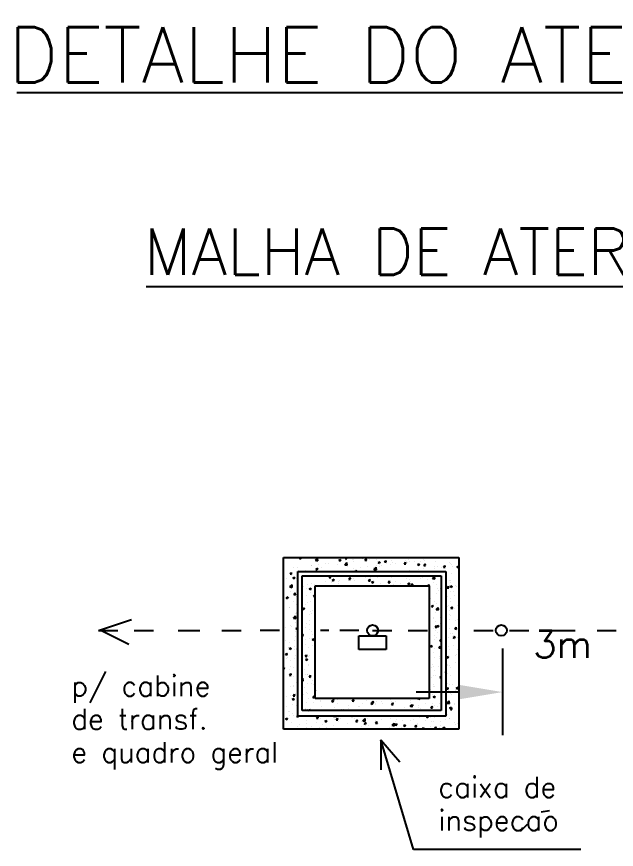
# Model space of a CAD drawing. Extents: x 0.035 to 0.854, y 0.057 to 0.57.
# Drawn here: x 0.4148 to 0.4718, y 0.1622 to 0.2413 of the extents above; entities that cross this region are included whole.
import ezdxf
from ezdxf.enums import TextEntityAlignment as Align

# ---------------------------------------------------------------- set-up
doc = ezdxf.new("R2010")
doc.units = 0
doc.header["$LTSCALE"] = 500
doc.header["$MEASUREMENT"] = 0
doc.header["$PDMODE"] = 3
doc.header["$PDSIZE"] = -15
doc.layers.get('0').update_dxf_attribs({"linetype": 'CONTINUOUS'})
doc.layers.get('DEFPOINTS').update_dxf_attribs({"linetype": 'CONTINUOUS'})
doc.styles.add('ROMANS', font='ROMANS.SHX', dxfattribs={"height": 80})

# ---------------------------------------------------------------- blocks, each defined once
blk = doc.blocks.new('*X50')
at = {"color": 0}
for p, q in [((12436.82491165278, 198.2272607204712), (12436.82491165278, 198.2272607204712)), ((12513.23337267953, 197.9284473528373), (12513.23337267953, 197.9284473528373)), ((12667.86845251854, 186.7978044452177), (12678.94640993929, 199.9999999999993)), ((12667.86845344627, 186.7978079653717), (12682.81137391765, 185.4904718241568)), ((12682.81141660131, 185.4805175003343), (12680.13312650022, 200.0000000000009)), ((12693.97113340141, 162.5370772699706), (12711.47576639823, 169.2564763239449)), ((12693.97113736904, 162.5370781001474), (12706.40670095737, 154.1491845480862)), ((12706.406671103, 154.1392656254879), (12711.47575215214, 169.2465538051886)), ((12756.44095519372, 162.3541723563063), (12756.44095519372, 162.3541723563063)), ((12843.48100373687, 161.8200633427356), (12843.48100373687, 161.8200633427356)), ((12847.18349816873, 171.1097706995696), (12859.23576585035, 185.4731040080504)), ((12847.18349910279, 171.1097742707933), (12862.12641957416, 169.8024381295784)), ((12862.12644857979, 169.7923429448508), (12859.2358081171, 185.4630141666817)), ((12886.28767586317, 181.0982482574374), (12886.28767586317, 181.0982482574374)), ((12900.30387246764, 160.4920066327683), (12900.30387246764, 160.4920066327683)), ((12970.50963127254, 195.2187240108076), (12970.50963127254, 195.2187240108076)), ((13001.36859791064, 182.6063594537788), (13001.36859791064, 182.6063594537788)), ((13014.64685901959, 198.7008964791794), (13014.64685901959, 198.7008964791794)), ((13026.49854381892, 155.4217369539215), (13038.55081150054, 169.7850702624023)), ((13026.4985447593, 155.4217405762148), (13041.44146523068, 154.1144044349999)), ((13041.44148055828, 154.1041683893691), (13038.55084009559, 169.7748396112)), ((13046.10041480323, 185.5182522158476), (13046.10041480323, 185.5182522158476)), ((13063.95355478487, 190.8458253376695), (13063.95355478487, 190.8458253376695)), ((13103.96524031564, 189.5800060772122), (13103.96524031564, 189.5800060772122)), ((13205.81358946911, 139.7337032082732), (13217.86585715073, 154.097036516754)), ((13220.75651253677, 138.4159938338874), (13217.86587207408, 154.0866650557183)), ((13237.42084935874, 183.941288143618), (13237.42084935874, 183.941288143618)), ((13370.87645840185, 178.3025702100227), (13370.87645840185, 178.3025702100227)), ((13396.08942965428, 167.8288066148191), (13396.08942965428, 167.8288066148191)), ((13504.33206744495, 172.6638522764284), (13504.33206744495, 172.6638522764284)), ((13522.36606029243, 183.8334560854131), (13522.36606029243, 183.8334560854131)), ((13565.91228416851, 166.9854581870866), (13565.91228416851, 166.9854581870866)), ((13608.9754252311, 177.528043794028), (13628.4475490889, 197.8221813087492)), ((13608.97542579024, 177.5280475668349), (13631.20961430449, 174.0797347746307)), ((13627.22593536136, 200), (13635.02701519809, 194.7381052095552)), ((13631.2094944065, 174.0709244735363), (13628.44744828989, 197.8133769472157)), ((13628.49724104273, 175.2249240709773), (13628.49724104273, 175.2249240709773)), ((13635.02700815135, 194.7274597715162), (13636.79614986859, 200.0000000000001)), ((13637.78767648805, 167.0251343428323), (13637.78767648805, 167.0251343428323)), ((12433.64248416647, 107.8637986337718), (12433.64248416647, 107.8637986337718)), ((12462.91424546085, 85.41326988353073), (12462.91424546085, 85.41326988353073)), ((12467.69291799054, 118.6388900511523), (12467.69291799054, 118.6388900511523)), ((12483.91553743954, 81.90428862227786), (12501.42017043636, 88.62368767625225)), ((12483.91554132874, 81.90428946316922), (12496.35110491706, 73.51639591110802)), ((12496.35101395763, 73.50664144799866), (12501.42009500676, 88.61392962769938)), ((12501.80514139915, 128.7468746639696), (12501.80514139915, 128.7468746639696)), ((12528.32546842767, 120.3290499907867), (12528.32546842767, 120.3290499907867)), ((12601.14852703364, 113.0001721175559), (12601.14852703364, 113.0001721175559)), ((12608.71078779644, 110.4395154666093), (12608.71078779644, 110.4395154666093)), ((12630.16432455556, 146.3495228857112), (12630.16432455556, 146.3495228857112)), ((12686.21306260145, 141.1153461018299), (12686.21306260145, 141.1153461018299)), ((12748.79801947567, 149.3548119857207), (12748.79801947567, 149.3548119857207)), ((12754.50733013204, 135.465761049689), (12754.50733013204, 135.465761049689)), ((13011.60689519026, 115.477433021352), (13011.60689519026, 115.477433021352)), ((13053.2534923929, 142.5151432513282), (13070.75812538972, 149.2345423053026)), ((13053.25349646925, 142.5151441123926), (13065.68906005758, 134.1272505603314)), ((13065.68901105449, 134.1170506097561), (13070.75809210362, 149.2243387894568)), ((13137.88352582841, 131.4820824919438), (13137.88352582841, 131.4820824919438)), ((13205.81359041582, 139.7337068816364), (13220.75651088719, 138.4263707404215)), ((13250.75674885931, 125.4944448351377), (13250.75674885931, 125.4944448351377)), ((13267.73024649787, 150.2261583930793), (13267.73024649787, 150.2261583930793)), ((13313.34170573353, 133.7339107190284), (13313.34170573353, 133.7339107190284)), ((13385.1286351193, 124.0456694626242), (13397.18090280092, 138.409002771105)), ((13385.12863607233, 124.0456731870579), (13400.07155654371, 122.738337045843)), ((13400.07154451526, 122.727819278404), (13397.18090405257, 138.3984905002348)), ((13408.02468999473, 146.1991620760434), (13408.02468999473, 146.1991620760434)), ((13412.53585138438, 122.4932092326858), (13430.0404843812, 129.2126082866602)), ((13412.53585556946, 122.4932101246379), (13424.97141915779, 114.1053165725767)), ((13424.97135100597, 114.0948355940269), (13430.04043205511, 129.2021237737277)), ((13473.16821011329, 111.4310427326286), (13473.16821011329, 111.4310427326286)), ((13565.82178803363, 110), (13576.49594845111, 122.7209690254552)), ((13578.840503985, 110), (13576.49593603106, 122.7103159447549)), ((13618.96475244888, 136.4572883157089), (13618.96475244888, 136.4572883157089)), ((13649.17281713257, 119.354068528717), (13649.17281713257, 119.354068528717)), ((13657.41284094339, 89.08724745740238), (13657.41284094339, 89.08724745740238)), ((13678.86853606471, 81.56558394693647), (13678.86853606471, 81.56558394693647)), ((12462.55808406713, 21.72612202019662), (12462.55808406713, 21.72612202019662)), ((12498.76517756983, 45.52341120614163), (12498.76517756983, 45.52341120614163)), ((12523.24124033907, 14.43780474344776), (12535.29350802069, 28.8011380519286)), ((12523.24124119301, 14.43780823494711), (12538.18416166439, 13.13047209373224)), ((12538.1840711728, 13.12063198509358), (12535.29343071011, 28.79130320692444)), ((13646.13285330325, 36.13060507089018), (13646.13285330325, 36.13060507089018)), ((13668.79339937846, 67.89042864879772), (13668.79339937846, 67.89042864879772)), ((12452.59241376411, -63.75267634892701), (12452.59241376411, -63.75267634892701)), ((12471.72120187173, -42.6911732630747), (12471.72120187173, -42.6911732630747)), ((12495.72521374051, -37.70005225168522), (12495.72521374051, -37.70005225168522)), ((13591.64545658286, -9.515680513187728), (13591.64545658286, -9.515680513187728)), ((13599.1315142402, -79.69039773044379), (13611.18378192182, -65.32706442196296)), ((13614.07426304373, -81.00841534779661), (13611.18362258104, -65.33774412596576)), ((13620.10971789634, -59.85840914375318), (13620.10971789634, -59.85840914375318)), ((13628.54940884602, -30.94959352237155), (13628.54940884602, -30.94959352237155)), ((13643.09288947392, -47.09285838693897), (13643.09288947392, -47.09285838693897)), ((12423.08670450728, -99.38322269175006), (12440.59133750411, -92.66382363777568)), ((12423.08670834834, -99.38322179854474), (12435.52227193667, -107.7711153506059)), ((12435.52203961837, -107.7808219227078), (12440.59112066751, -92.67353374300708)), ((12492.68524991118, -120.9235157095143), (12492.68524991118, -120.9235157095143)), ((12502.72692476214, -141.8258789571106), (12502.72692476214, -141.8258789571106)), ((12512.49619737993, -118.6443807176994), (12512.49619737993, -118.6443807176994)), ((13599.13151513209, -79.6903939325236), (13614.07443560347, -80.99773007373848)), ((13640.0529256446, -130.3163218447658), (13640.0529256446, -130.3163218447658)), ((13642.12020109388, -107.3813599648791), (13661.59232495168, -87.08722245015798)), ((13642.12020167781, -107.3813561709462), (13664.35439019205, -110.8296689631504)), ((13664.35404295249, -110.8384634919685), (13661.59199683588, -87.09601101828902)), ((13672.82168325964, -93.43963466542968), (13672.82168325964, -93.43963466542968)), ((13683.7656663961, -87.3323123727346), (13683.7656663961, -87.3323123727346)), ((12488.91090951983, -154.6934378099401), (12488.91090951983, -154.6934378099401)), ((12489.64528608186, -204.1469791673412), (12489.64528608186, -204.1469791673412)), ((13617.99828203556, -185.9352403433247), (13617.99828203556, -185.9352403433247)), ((13618.22757714928, -180.1155397548278), (13618.22757714928, -180.1155397548278)), ((13637.01296181528, -213.5397853025927), (13637.01296181528, -213.5397853025927)), ((13680.58323890978, -177.695774459434), (13680.58323890978, -177.695774459434)), ((12423.1435251593, -253.2963657805303), (12423.1435251593, -253.2963657805303)), ((12454.04324328002, -269.574716749661), (12454.04324328002, -269.574716749661)), ((12462.17707016125, -231.1595581870073), (12462.17707016125, -231.1595581870073)), ((12485.72848203352, -245.0568998966395), (12485.72848203352, -245.0568998966395)), ((12486.60532225254, -287.3704426251704), (12486.60532225254, -287.3704426251704)), ((12506.75520864332, -303.1559422713375), (12506.75520864332, -303.1559422713375)), ((13614.81585454925, -276.2987024300239), (13614.81585454925, -276.2987024300239)), ((13633.81934771092, -267.7384311778633), (13645.87161539254, -253.3750978693825)), ((13633.81934853534, -267.7384273575265), (13648.76226900672, -269.0457634987413)), ((13633.97299798596, -296.7632487604218), (13633.97299798596, -296.7632487604218)), ((13648.76194959371, -269.0564754185172), (13645.87130913102, -253.3858041966863)), ((13650.16054451136, -260.1037474140109), (13667.66517750818, -253.3843483600365)), ((13650.16054870888, -260.1037463865447), (13662.59611229721, -268.4916399386059)), ((13662.59574227895, -268.502306163116), (13667.66482332809, -253.3950179834153)), ((13678.13136076511, -235.0072441236001), (13678.13136076511, -235.0072441236001)), ((12420, -337.9876979399771), (12425.35412931194, -331.6068950972599)), ((12420, -346.5562360322043), (12428.24478281437, -347.277561061695)), ((12428.24441229428, -347.2873136008645), (12425.35377183159, -331.6166423790336)), ((12451.85523846451, -380.3255044194641), (12451.85523846451, -380.3255044194641)), ((12483.56535842322, -370.5939060829984), (12483.56535842322, -370.5939060829984)), ((12511.48463460465, -381.3254566721117), (12528.98926760147, -374.6060576181374)), ((12514.64408193418, -331.1945765102145), (12514.64408193418, -331.1945765102145)), ((12523.91974808523, -389.7231244866313), (12528.98882913437, -374.6158363069306)), ((13627.81223354642, -347.5224215929083), (13627.81223354642, -347.5224215929083)), ((13630.93303415663, -379.9867122182487), (13630.93303415663, -379.9867122182487)), ((13643.73145444991, -362.4363790435992), (13643.73145444991, -362.4363790435992)), ((13655.14372466794, -320.3231781520169), (13655.14372466794, -320.3231781520169)), ((13675.26497695667, -392.290763723787), (13690, -376.9337032352779)), ((12448.87669757364, -429.7975044808045), (12448.87669757364, -429.7975044808045)), ((12480.52539459389, -453.8173695408252), (12480.52539459389, -453.8173695408252)), ((12511.48463842786, -381.325455684991), (12523.92020201618, -389.7133492370522)), ((12511.75902208033, -435.2172087882365), (12511.75902208033, -435.2172087882365)), ((12537.76093153373, -402.2906479653735), (12537.76093153373, -402.2906479653735)), ((13589.3317115791, -441.3912587280372), (13606.83634457593, -434.6718596740628)), ((13589.33171572849, -441.3912576482576), (13601.76727931681, -449.7791512003188)), ((13601.76676793969, -449.7897695338225), (13606.83584898883, -434.6824813541218)), ((13605.40580387855, -447.4003914341346), (13605.40580387855, -447.4003914341346)), ((13668.50718118164, -455.7864646252812), (13680.55944886326, -441.4231313168003)), ((13668.50718193859, -455.7864607825293), (13683.45010240997, -457.0937969237442)), ((13675.26497756538, -392.2907599087278), (13690, -394.5760228191402)), ((13683.4496361437, -457.1045354892377), (13680.55899568101, -441.4338642674068)), ((12447.98969510103, -534.0182618531584), (12460.04196278265, -519.6549285446775)), ((12462.93209884426, -535.335373671585), (12460.04145838157, -519.6647024497541)), ((12489.07725005161, -530.0394857579247), (12489.07725005161, -530.0394857579247)), ((13617.49040184969, -496.6883678253648), (13617.49040184969, -496.6883678253648)), ((13627.89307032731, -463.2101756760778), (13627.89307032731, -463.2101756760778)), ((12447.98969574624, -534.018258345483), (12462.93261621762, -535.3255944866978)), ((12450.65580167239, -562.612967986139), (12468.16043466921, -555.8935689321646)), ((12450.65580544746, -562.6129669467049), (12463.09136903579, -571.0008604987661)), ((12461.43989486165, -547.7323862575437), (12461.43989486165, -547.7323862575437)), ((12463.09077374597, -571.0105878573378), (12468.15985479511, -555.903299677637)), ((12475.22952302635, -606.2170643109414), (12475.22952302635, -606.2170643109414)), ((12477.48543076457, -537.0408329986532), (12477.48543076457, -537.0408329986532)), ((12537.81447990057, -597.9775984270507), (12537.81447990057, -597.9775984270507)), ((13624.85310649799, -546.4336391339046), (13624.85310649799, -546.4336391339046)), ((13670.08427990261, -538.855938873736), (13670.08427990261, -538.855938873736)), ((13677.39418546551, -551.5800721941372), (13677.39418546551, -551.5800721941372)), ((12439.33932926222, -657.1166990400416), (12439.33932926222, -657.1166990400416)), ((12474.44546693525, -620.2642964564812), (12474.44546693525, -620.2642964564812)), ((13604.31689554208, -637.4588668443259), (13604.31689554208, -637.4588668443259)), ((13609.43408775973, -608.7304547483616), (13609.43408775973, -608.7304547483616)), ((13621.81314266866, -629.6571025917337), (13621.81314266866, -629.6571025917337)), ((13627.07505824682, -664.0952496634454), (13627.07505824682, -664.0952496634454)), ((13666.9018524163, -629.2194009604352), (13666.9018524163, -629.2194009604352)), ((12420, -742.1864708909276), (12426.97534175798, -734.9166658156089)), ((12420, -757.1489327202465), (12429.73740699988, -758.6591126442436)), ((12429.73656392464, -758.6670261865114), (12426.97451780803, -734.924573712832)), ((12451.11806316491, -696.8983324900012), (12451.11806316491, -696.8983324900012)), ((12471.40550310593, -703.4877599143092), (12471.40550310593, -703.4877599143092)), ((12472.04709554003, -696.5805263976409), (12472.04709554003, -696.5805263976409)), ((12482.67752857175, -722.0662953005774), (12494.72979625337, -707.7029619920966)), ((12482.67752914949, -722.066291770486), (12497.62044962087, -723.3736279117009)), ((12497.61978539424, -723.3834337423054), (12494.72914493155, -707.7127625204746)), ((12511.02184678074, -751.7900368587735), (12511.02184678074, -751.7900368587735)), ((13601.13446805576, -727.8223289310255), (13601.13446805576, -727.8223289310255)), ((13618.77317883934, -712.8805660495607), (13618.77317883934, -712.8805660495607)), ((13640.43981065014, -707.8651604423976), (13640.43981065014, -707.8651604423976)), ((13677.72964167646, -723.3334927083998), (13690, -718.623343450996)), ((13677.729645808, -723.3334915347048), (13690, -731.6099499418825)), ((12443.36761314341, -818.4467623542696), (12443.36761314341, -818.4467623542696)), ((12468.3655392766, -786.7112233721373), (12468.3655392766, -786.7112233721373)), ((12500.96269544069, -782.7182030112159), (12500.96269544069, -782.7182030112159)), ((12524.11125682321, -790.5042547661877), (12524.11125682321, -790.5042547661877)), ((13591.75612916802, -835.6139982349479), (13591.75612916802, -835.6139982349479)), ((13615.73321501002, -796.1040295073875), (13615.73321501002, -796.1040295073875)), ((13616.75322655008, -813.2611958959022), (13616.75322655008, -813.2611958959022)), ((13630.05006795642, -813.9600055446002), (13630.05006795642, -813.9600055446002)), ((12435.19531108016, -881.3211309818059), (12435.19531108016, -881.3211309818059)), ((12460.70271956205, -864.3052143280802), (12460.70271956205, -864.3052143280802)), ((12465.32557544728, -869.9346868299641), (12465.32557544728, -869.9346868299641)), ((12517.36536204247, -910.1143287479958), (12529.41762972409, -895.750995439515)), ((12517.36536255274, -910.114325195489), (12532.30828302412, -911.4216613367038)), ((12532.30747194423, -911.4314938130259), (12529.41683148154, -895.760822591195)), ((12539.05373176975, -844.5552019665004), (12540, -844.191963625411)), ((12539.05373552697, -844.5552008331522), (12540, -845.1934642793952)), ((13612.6932511807, -879.3274929652189), (13612.6932511807, -879.3274929652189)), ((13616.90080874421, -904.6210040224272), (13634.40544174103, -897.9016049684528)), ((13616.9008128276, -904.6210027964188), (13629.33637641593, -913.00889634848)), ((13629.3355020673, -913.0195354684543), (13634.40458311643, -897.9122472887535)), ((13644.46809453133, -869.1952237566244), (13644.46809453133, -869.1952237566244)), ((13676.65701016591, -868.1529002646746), (13676.65701016591, -868.1529002646746)), ((12462.28561161796, -953.1581502877932), (12462.28561161796, -953.1581502877932)), ((12474.37333603382, -917.5814680483054), (12474.37333603382, -917.5814680483054)), ((12527.3155208934, -959.1377628413527), (12527.3155208934, -959.1377628413527)), ((12589.90047776762, -950.898296957462), (12589.90047776762, -950.898296957462)), ((12590.64479477437, -935.555502066051), (12590.64479477437, -935.555502066051)), ((12596.17743020091, -988.4449149774578), (12596.17743020091, -988.4449149774578)), ((12607.82894507692, -923.2201859819007), (12607.82894507692, -923.2201859819007)), ((12684.58346202882, -938.433045600447), (12684.58346202882, -938.433045600447)), ((12688.28049479936, -945.2099246328354), (12705.78512779619, -938.490525578861)), ((12688.28049858688, -945.2099234578864), (12700.7160621752, -953.5978170099476)), ((12696.68040769266, -925.8023624936452), (12701.54916792103, -919.9999999999995)), ((12696.68040820926, -925.8023588900675), (12711.62332868063, -927.1096950312823)), ((12700.71516501895, -953.6077296144828), (12705.78424606808, -938.500441434782)), ((12711.62250392272, -927.1196683685075), (12710.30919697015, -919.9999999999992)), ((12741.28455412003, -928.858903915495), (12741.28455412003, -928.858903915495)), ((12741.97397253651, -963.4186693943794), (12741.97397253651, -963.4186693943794)), ((12843.72818225265, -984.0302401521521), (12843.72818225265, -984.0302401521521)), ((12874.74016316313, -934.4976218490901), (12874.74016316313, -934.4976218490901)), ((12875.99545334284, -941.4903962392932), (12888.04772102446, -927.1270629308124)), ((12875.99545386577, -941.4903925846459), (12890.93837433715, -942.7977287258607)), ((12887.7705148721, -938.392423811299), (12887.7705148721, -938.392423811299)), ((12890.93753590121, -942.8078429239893), (12888.04689543852, -927.1371717021584)), ((12972.08736540907, -966.4275919304124), (12972.08736540907, -966.4275919304124)), ((13008.19577220623, -940.1363397826855), (13008.19577220623, -940.1363397826855)), ((13047.56285379085, -965.2318586514774), (13065.06748678767, -958.512459597503)), ((13047.56285768709, -965.2318574456422), (13059.99842127542, -973.6197509977034)), ((13055.31049899303, -957.178429984943), (13067.36276667465, -942.8150966764622)), ((13055.31049952229, -957.1784262792243), (13070.25341999366, -958.4857624204391)), ((13059.99750497043, -973.629944630212), (13065.06658601957, -958.5226564505112)), ((13070.25256787969, -958.4960174794727), (13067.361927417, -942.8253462576419)), ((13091.85920715126, -974.7586641080453), (13091.85920715126, -974.7586641080453)), ((13093.47084082352, -968.2578825969929), (13093.47084082352, -968.2578825969929)), ((13098.36399604722, -950.4229424598161), (13098.36399604722, -950.4229424598161)), ((13141.65138124933, -945.7750577162798), (13141.65138124933, -945.7750577162798)), ((13154.44416402548, -966.5191982241546), (13154.44416402548, -966.5191982241546)), ((13228.21071671667, -931.6788665586851), (13228.21071671667, -931.6788665586851)), ((13234.62554464322, -972.8664637305914), (13246.67781232484, -958.5031304221105)), ((13234.6255451788, -972.8664599738026), (13249.56846565018, -974.1737961150175)), ((13239.26738315912, -943.2316370139139), (13239.26738315912, -943.2316370139139)), ((13249.56759985818, -974.1841920349526), (13246.67695939549, -958.5135208131218)), ((13249.12714828668, -954.0539468671396), (13249.12714828668, -954.0539468671396)), ((13275.10699029243, -951.4137756498751), (13275.10699029243, -951.4137756498751)), ((13406.84521278234, -985.2537926701201), (13424.34984577916, -978.5343936161457)), ((13406.8452167873, -985.2537914333969), (13419.28078037563, -993.6416849854581)), ((13407.01474246046, -933.2676507560965), (13407.01474246046, -933.2676507560965)), ((13408.56259933554, -957.0524935834694), (13408.56259933554, -957.0524935834694)), ((13413.94059029341, -988.5544974762403), (13425.99285797503, -974.1911641677594)), ((13413.94059083532, -988.554493668381), (13428.88351130669, -989.8618298095959)), ((13419.27984492192, -993.652159645942), (13424.34892597106, -978.5448714662413)), ((13428.88263183667, -989.8723665904361), (13425.99199137398, -974.2016953686052)), ((13469.59969933468, -925.0281848722058), (13469.59969933468, -925.0281848722058)), ((13474.74426652583, -920.7298176593494), (13475.44452293466, -920.0000000000003)), ((13474.74426716954, -920.7298138778406), (13496.97845568379, -924.1781266700448)), ((13479.80656668191, -981.2950323241786), (13479.80656668191, -981.2950323241786)), ((13496.97746365728, -924.1867071480877), (13496.49040874025, -920.0000000000003)), ((13542.01820837864, -962.6912115170645), (13542.01820837864, -962.6912115170645)), ((13609.65328735137, -962.5509564230454), (13609.65328735137, -962.5509564230454)), ((13626.33788294722, -980.6680777339811), (13626.33788294722, -980.6680777339811)), ((13675.47381742174, -968.3299294506603), (13675.47381742174, -968.3299294506603)), ((12450.35828205511, -1030), (12460.12011762077, -1019.826069574519)), ((12450.38088786531, -1013.471160560537), (12450.38088786531, -1013.471160560537)), ((12461.30171868106, -1030), (12460.11906635402, -1019.833961678337)), ((12478.22489883749, -1025.842713280528), (12495.72953183432, -1019.123314226554)), ((12478.22490254658, -1025.842712094865), (12484.3883353296, -1029.999999999999)), ((12492.08231101288, -1030), (12495.72858892271, -1019.133065612269)), ((12587.60483094505, -1018.778965523878), (12587.60483094505, -1018.778965523878)), ((12713.8814615832, -1002.774316053285), (12713.8814615832, -1002.774316053285)), ((12776.70367184206, -1016.249677459994), (12776.70367184206, -1016.249677459994)), ((12801.87775615233, -1018.310373763152), (12801.87775615233, -1018.310373763152)), ((12839.28862871628, -1008.010211576103), (12839.28862871628, -1008.010211576103)), ((12933.97161297748, -995.5449602190885), (12933.97161297748, -995.5449602190885)), ((12947.67429848793, -993.2841281800713), (12947.67429848793, -993.2841281800713)), ((13225.17075288735, -1014.902330016512), (13225.17075288735, -1014.902330016512)), ((13353.52993604377, -997.2996817947704), (13353.52993604377, -997.2996817947704)), ((13403.83231497415, -1023.631112842796), (13403.83231497415, -1023.631112842796)), ((13480.54134061163, -1005.694323317062), (13480.54134061163, -1005.694323317062)), ((13498.51529923535, -1011.165861485781), (13498.51529923535, -1011.165861485781)), ((13593.2556359436, -1004.242531221889), (13605.30790362522, -989.8791979134083)), ((13593.25563649183, -1004.242527362959), (13608.19855696321, -1005.549863504174)), ((13608.19766381516, -1005.560541145918), (13605.30702335247, -989.8898699240868)), ((13656.40289340913, -990.3795653747375), (13656.40289340913, -990.3795653747375))]:
    blk.add_line(p, q, dxfattribs=at)
blk = doc.blocks.new('*X49')
at = {"color": 0}
for p, q in [((12253.20414506466, 353.9421033097021), (12253.20414506466, 353.9421033097021)), ((12254.80168157951, 343.6685396657258), (12254.80168157951, 343.6685396657258)), ((12315.78910193888, 362.1815691935929), (12315.78910193888, 362.1815691935929)), ((12381.07831221766, 359.6731891363215), (12381.07831221766, 359.6731891363215)), ((12395.51760734218, 363.8465226026393), (12411.54796401988, 369.9999999999997)), ((12395.51761124923, 363.8465233496163), (12407.95317483755, 355.4586297975551)), ((12407.95330549077, 355.4489440119238), (12412.83574906877, 369.9999999999998)), ((12541.73437660545, 343.0470581230483), (12561.20650046325, 363.3411956377694)), ((12541.73437710633, 343.0470615926366), (12563.96856562058, 339.5987488004324)), ((12563.96859467386, 339.5906054351127), (12561.20654855725, 363.3330579087922)), ((12565.17725288754, 305.0696545749519), (12565.17725288754, 305.0696545749519)), ((12636.24425221421, 312.796449801366), (12636.24425221421, 312.796449801366)), ((12659.86023714874, 317.5349059319669), (12659.86023714874, 317.5349059319669)), ((12699.57012930515, 367.8262231922246), (12699.57012930515, 367.8262231922246)), ((12754.79996633366, 343.8245885839973), (12772.30459933049, 350.5439876379717)), ((12754.79997034944, 343.8245893618616), (12767.23553393776, 335.4366958098004)), ((12762.52088285236, 328.80109927196), (12762.52088285236, 328.80109927196)), ((12767.23564544225, 335.4267289961946), (12772.30472649139, 350.5340171758953)), ((12808.54463876186, 301.6673045407934), (12828.01676261966, 321.9614420555146)), ((12812.49566469801, 359.1578041469878), (12821.59334723943, 369.9999999999997)), ((12812.49566569954, 359.1578076957961), (12827.43858617091, 357.8504715545812)), ((12817.74783132252, 338.3212020430101), (12817.74783132252, 338.3212020430101)), ((12827.43876202981, 357.8404030155708), (12825.19578069508, 369.9999999999987)), ((12830.77881960702, 298.2106851947209), (12828.01677349041, 321.9531376684004)), ((12833.02573834825, 362.1875052586292), (12833.02573834825, 362.1875052586292)), ((12880.33278819674, 346.5606679269009), (12880.33278819674, 346.5606679269009)), ((12890.7192160705, 327.8988884708489), (12890.7192160705, 327.8988884708489)), ((12892.36760352182, 347.5451751730934), (12892.36760352182, 347.5451751730934)), ((12966.48134739135, 356.548787325035), (12966.48134739135, 356.548787325035)), ((12975.01577245794, 359.0259192839158), (12975.01577245794, 359.0259192839158)), ((12991.8107103482, 343.469770401339), (13003.86297802982, 357.8331037098199)), ((12991.81071135605, 343.4697740012176), (13006.75363182743, 342.1624378600027)), ((13006.7537940083, 342.1522284600908), (13003.86315354561, 357.8228996819217)), ((13020.72678667823, 365.1478233948353), (13020.72678667823, 365.1478233948353)), ((13036.5157584061, 352.9251340539282), (13036.5157584061, 352.9251340539282)), ((13099.93695643446, 350.9100693914396), (13099.93695643446, 350.9100693914396)), ((13114.08232532515, 323.8026545653549), (13131.58695832197, 330.5220536193293)), ((13114.08232944965, 323.8026553741068), (13126.51789303797, 315.4147618220456)), ((13126.51798539374, 315.4045139804628), (13131.58706644288, 330.5118021601635)), ((13171.12575599839, 327.7817366556916), (13183.17802368001, 342.1450699641724)), ((13171.12575701257, 327.7817403066392), (13186.06867748394, 326.4744041654243)), ((13186.06882598679, 326.4640539046074), (13183.1781855241, 342.1347251264382)), ((13233.39256547756, 345.2713514578446), (13233.39256547756, 345.2713514578446)), ((13242.21608435751, 323.0596752682346), (13242.21608435751, 323.0596752682346)), ((13273.81017415652, 316.6730853087331), (13273.81017415652, 316.6730853087331)), ((13350.44080164858, 312.0937029100425), (13362.4930693302, 326.4570362185233)), ((13350.44080266908, 312.0937066120607), (13365.38372314046, 310.7863704708458)), ((13365.38385796527, 310.7758793491257), (13362.49321750258, 326.4465505709566)), ((13366.84817452066, 339.6326335242492), (13366.84817452066, 339.6326335242492)), ((13382.29151758038, 322.7003007763177), (13382.29151758038, 322.7003007763177)), ((13388.01262669311, 348.0859208513148), (13388.01262669311, 348.0859208513148)), ((13402.16935731293, 334.2757335304728), (13402.16935731293, 334.2757335304728)), ((13444.8764744546, 330.9397666602085), (13444.8764744546, 330.9397666602085)), ((13473.36468431664, 303.7807205467132), (13490.86931731346, 310.5001196006876)), ((13485.80032534523, 295.3822989647336), (13490.86940639437, 310.4895871444344)), ((13500.30378356376, 333.9939155906549), (13500.30378356376, 333.9939155906549)), ((13528.44598795108, 350.280383001069), (13528.44598795108, 350.280383001069)), ((13529.75584729877, 296.4056691643945), (13541.80811498039, 310.7690024728753)), ((13539.5594587158, 343.4050180172234), (13539.5594587158, 343.4050180172234)), ((13544.69888994376, 295.087704793644), (13541.80824948107, 310.7583760154749)), ((13633.75939260686, 328.3551976570606), (13633.75939260686, 328.3551976570606)), ((13658.29270862054, 369.0244589022001), (13658.29270862054, 369.0244589022001)), ((13697.44705288958, 364.1913141282666), (13697.44705288958, 364.1913141282666)), ((13767.21500164997, 322.7164797234653), (13767.21500164997, 322.7164797234653)), ((13775.08312648122, 310.6494801312451), (13775.08312648122, 310.6494801312451)), ((12250.02171757834, 263.578641223003), (12250.02171757834, 263.578641223003)), ((12250.51962069372, 256.9935392004586), (12250.51962069372, 256.9935392004586)), ((12251.76171775019, 260.4450762079001), (12251.76171775019, 260.4450762079001)), ((12309.23836121817, 218.1738719365159), (12321.29062889979, 232.5372052449967)), ((12324.18135264433, 216.8568666112965), (12321.29071218164, 232.5275378331274)), ((12344.70470183954, 276.0438925800179), (12344.70470183954, 276.0438925800179)), ((12378.03834838834, 276.4497256784924), (12378.03834838834, 276.4497256784924)), ((12383.97522973682, 251.354821266863), (12383.97522973682, 251.354821266863)), ((12453.32958906371, 252.8201517216098), (12453.32958906371, 252.8201517216098)), ((12502.59229601332, 296.8301886910612), (12502.59229601332, 296.8301886910612)), ((12507.8850690578, 295.1938015796251), (12507.8850690578, 295.1938015796251)), ((12517.43083877993, 245.7161033332685), (12517.43083877993, 245.7161033332685)), ((12544.74437037179, 263.1917999363047), (12562.24900336862, 269.9111989902791)), ((12544.74437430913, 263.191800724882), (12557.17993789746, 254.8039071728208)), ((12557.17998829688, 254.7941048187051), (12562.24906934602, 269.9013929984058)), ((12599.12613139931, 277.8463973046897), (12599.12613139931, 277.8463973046897)), ((12650.88644782303, 240.0773853996732), (12650.88644782303, 240.0773853996732)), ((12744.92267373491, 302.8726428877699), (12744.92267373491, 302.8726428877699)), ((12759.48091902304, 245.5776358141326), (12759.48091902304, 245.5776358141326)), ((12804.82645735073, 247.9809385189975), (12804.82645735073, 247.9809385189975)), ((12808.5446392773, 301.6673080861862), (12830.77882779155, 298.218995293982)), ((12814.5654038362, 247.9577399563106), (12814.5654038362, 247.9577399563106)), ((12889.32763969249, 264.321711715266), (12889.32763969249, 264.321711715266)), ((12904.02672936328, 243.1698659176624), (12921.5313623601, 249.8892649716367)), ((12904.02673340934, 243.1698667371272), (12908.72625410919, 240.0000000000005)), ((12909.2483880974, 260.4229913133256), (12909.2483880974, 260.4229913133256)), ((12918.21656196704, 240), (12921.53140929751, 249.8791779826766)), ((12950.62299968632, 273.0071841020765), (12950.62299968632, 273.0071841020765)), ((13017.68682284891, 281.9243599370079), (13017.68682284891, 281.9243599370079)), ((13067.13598227118, 281.2092874243688), (13067.13598227118, 281.2092874243688)), ((13075.35490091827, 260.2875509585382), (13094.82702477608, 280.5816884732594)), ((13075.35490144828, 260.2875545797359), (13097.58908996253, 256.8392417875316)), ((13097.58904454018, 256.8307649543236), (13094.82699842357, 280.5732174280031)), ((13096.41954202192, 298.0334296851558), (13096.41954202192, 298.0334296851558)), ((13129.7209391454, 289.4487533082595), (13129.7209391454, 289.4487533082595)), ((13143.96345348706, 297.9290094076019), (13143.96345348706, 297.9290094076019)), ((13224.4039234066, 301.9140046652745), (13224.4039234066, 301.9140046652745)), ((13399.12939348361, 251.0522700726476), (13399.12939348361, 251.0522700726476)), ((13473.36468854986, 303.780721386351), (13485.80025213818, 295.3928278342898)), ((13473.79207435527, 244.8020900466336), (13473.79207435527, 244.8020900466336)), ((13483.49004181002, 260.5969889650868), (13483.49004181002, 260.5969889650868)), ((13525.40602412175, 267.0569195432394), (13525.40602412175, 267.0569195432394)), ((13529.75584832559, 296.4056729174823), (13544.69876879697, 295.0983367762674)), ((13629.28658414562, 285.623234548167), (13629.28658414562, 285.623234548167)), ((13631.67966852905, 265.5883861576768), (13631.67966852905, 265.5883861576768)), ((13655.25274479121, 285.8009954443727), (13655.25274479121, 285.8009954443727)), ((13694.26462540327, 273.8278520415676), (13694.26462540327, 273.8278520415676)), ((13709.07089294896, 280.7176354187447), (13721.12316063058, 295.0809687272255)), ((13709.07089398211, 280.7176392229038), (13724.01381445348, 279.4103030816889)), ((13724.01392192225, 279.399530238162), (13721.12328145956, 295.0702014599928)), ((13783.61192794763, 303.4036436661146), (13783.61192794763, 303.4036436661146)), ((13788.94760966447, 286.2931033985825), (13788.94760966447, 286.2931033985825)), ((13832.64704330812, 283.7587865280709), (13850, 290.4199625036101)), ((13832.64704765007, 283.7587873985952), (13845.08261123839, 275.370893846534)), ((13845.08266529672, 275.3600839490035), (13850, 290.0151253102206)), ((12278.937317479, 177.4409646094279), (12278.937317479, 177.4409646094279)), ((12303.23158605703, 223.4123136787821), (12303.23158605703, 223.4123136787821)), ((12307.53304672811, 227.793906138532), (12307.53304672811, 227.793906138532)), ((12309.23836213324, 218.1738753545287), (12324.18128260462, 216.8665392133138)), ((12334.68877440992, 182.559011288612), (12352.19340740674, 189.2784103425864)), ((12334.68877826883, 182.5590120879038), (12347.12434185716, 174.1711185358426)), ((12347.12433115151, 174.1614806412174), (12352.19341220065, 189.2687688209181)), ((12367.43683034394, 172.9022017697596), (12367.43683034394, 172.9022017697596)), ((12374.99838455901, 193.2262622206644), (12374.99838455901, 193.2262622206644)), ((13764.76129478448, 161.4835338987887), (13764.76129478448, 161.4835338987887)), ((13771.24328553115, 161.3864164092377), (13771.24328553115, 161.3864164092377)), ((13780.5719641183, 220.1801802082861), (13780.5719641183, 220.1801802082861)), ((12308.06889031183, 99.51740794639363), (12327.54101416963, 119.8115454611148)), ((12308.06889082292, 99.51741136130526), (12330.30307933717, 96.06909856910107)), ((12330.30291828668, 96.06113771000352), (12327.54087217007, 119.803590183683)), ((12334.23730894744, 124.2776079847461), (12334.23730894744, 124.2776079847461)), ((12371.05752729225, 99.62433274988118), (12371.05752729225, 99.62433274988118)), ((12371.95842072969, 110.0027987628364), (12371.95842072969, 110.0027987628364)), ((13743.75872641967, 92.6696019713262), (13755.81099410129, 107.032935279807)), ((13743.75872738536, 92.66960579790121), (13758.70164785673, 91.36226965668634)), ((13758.70160847224, 91.35147016744146), (13755.81096800955, 107.0221413892723)), ((13771.81821037587, 102.4712752140438), (13789.32284337269, 109.1906742680182)), ((13771.81821466967, 102.4712761368825), (13784.253778258, 94.08338258482128)), ((13777.53200028898, 136.9567167504593), (13777.53200028898, 136.9567167504593)), ((13784.25369095746, 94.07262057829699), (13789.3227720066, 109.1799087579977)), ((13815.30043511717, 109.8735435684454), (13815.30043511717, 109.8735435684454)), ((13824.6650784003, 106.5918295300163), (13824.6650784003, 106.5918295300163)), ((12273.85994147767, 1.271499974584751), (12291.36457447449, 7.990899028559131)), ((12273.85994528844, 1.271500826189846), (12286.29550887676, -7.116392725871349)), ((12286.29535681225, -7.125982729489092), (12291.36443786139, 7.981305450211622)), ((12305.29014293171, 1.02140477929108), (12305.29014293171, 1.02140477929108)), ((12317.11770312525, 60.38702430045169), (12317.11770312525, 60.38702430045169)), ((12343.92619468888, 30.12583848909745), (12355.9784623705, 44.48917179757829)), ((12343.92619553649, 30.12584192952568), (12358.86911600787, 28.81850578831081)), ((12358.86903919431, 28.808806540576), (12355.97839873162, 44.47947776240686)), ((12367.87509980593, 9.260870663181835), (12367.87509980593, 9.260870663181835)), ((12368.91845690037, 26.77933530500842), (12368.91845690037, 26.77933530500842)), ((13749.53305075663, 11.27061559785534), (13749.53305075663, 11.27061559785534)), ((13774.49203645966, 53.73325329263012), (13774.49203645966, 53.73325329263012)), ((13802.24900842156, 62.25171071520164), (13802.24900842156, 62.25171071520164)), ((13812.11800763086, 19.5100814817461), (13812.11800763086, 19.5100814817461)), ((12285.55362746532, -3.471229807804149), (12285.55362746532, -3.471229807804149)), ((12338.26559282862, -37.05245532948065), (12338.26559282862, -37.05245532948065)), ((12365.87849307105, -56.44412815281959), (12365.87849307105, -56.44412815281959)), ((13753.56532693944, -65.49712707734884), (13753.56532693944, -65.49712707734884)), ((13771.45207263034, -29.49021016519674), (13771.45207263034, -29.49021016519674)), ((13774.34595118162, -5.923347939291859), (13774.34595118162, -5.923347939291859)), ((13841.03360753152, -66.62759513182885), (13841.03360753152, -66.62759513182885)), ((12302.10771544539, -89.34205730740827), (12302.10771544539, -89.34205730740827)), ((12306.79587142851, -88.77892193200577), (12306.79587142851, -88.77892193200577)), ((12362.83852924172, -139.6675916106464), (12362.83852924172, -139.6675916106464)), ((12366.69965504434, -143.6706263007782), (12366.69965504434, -143.6706263007782)), ((12369.27131571903, -136.1871610235167), (12369.27131571903, -136.1871610235167)), ((13746.35062327032, -79.09284648884378), (13746.35062327032, -79.09284648884378)), ((13768.41210880101, -112.7136736230236), (13768.41210880101, -112.7136736230236)), ((13778.44655989039, -95.37843147609328), (13790.49882757201, -81.01509816761245)), ((13778.44656078861, -95.37842762710181), (13793.38948125998, -96.68576376831669)), ((13793.38929502222, -96.69658990327906), (13790.49865455953, -81.0259186814482)), ((13806.27729230275, -99.07835259902534), (13806.27729230275, -99.07835259902534)), ((12331.02331534605, -175.4797339209834), (12331.02331534605, -175.4797339209834)), ((12341.21366617461, -185.391995812515), (12360.68579003241, -165.0978582977939)), ((12341.21366671049, -185.3919923764763), (12363.44785522474, -188.8403051686805)), ((12359.7985654124, -222.8910550684744), (12359.7985654124, -222.8910550684744)), ((12363.44746683267, -188.8482502555012), (12360.68542071606, -165.1057977818218)), ((12378.6140281596, -157.9221949583222), (12380, -156.2704580382912)), ((12378.61402893974, -157.9221914954771), (12380, -158.0434482512246)), ((13764.02411948488, -155.0892941717493), (13764.02411948488, -155.0892941717493)), ((13765.37214497169, -195.9371370808528), (13765.37214497169, -195.9371370808528)), ((13775.26622317098, -165.2305231024189), (13775.26622317098, -165.2305231024189)), ((13823.9279031007, -209.9809985405217), (13823.9279031007, -209.9809985405217)), ((13837.28301519316, -198.2130582930604), (13837.28301519316, -198.2130582930604)), ((12265.25593098552, -274.0826618915733), (12265.25593098552, -274.0826618915733)), ((12316.38052782565, -256.1858037700854), (12316.38052782565, -256.1858037700854)), ((12320.58763423691, -263.9359988160671), (12320.58763423691, -263.9359988160671)), ((12362.25787157503, -280.6707340057772), (12379.76250457185, -273.9513349518028)), ((12362.25787536795, -280.6707330602574), (12374.69343895627, -289.0586266123186)), ((12373.29959960022, -297.5172243377436), (12373.29959960022, -297.5172243377436)), ((12374.69306527911, -289.0682852934149), (12379.76214632825, -273.9609971137141)), ((13762.33218114237, -279.1606005386796), (13762.33218114237, -279.1606005386796)), ((13813.13439336111, -283.4264649235111), (13825.18666104273, -269.0631316150303)), ((13813.13439419186, -283.4264610521046), (13828.07731466323, -284.7337971933195)), ((13828.0769815722, -284.7446499739996), (13825.18634110951, -269.0739787521687)), ((12356.75860158308, -306.1145185263024), (12356.75860158308, -306.1145185263024)), ((12357.37614079876, -351.8992937511202), (12357.37614079876, -351.8992937511202)), ((13759.29221731305, -362.3840639965087), (13759.29221731305, -362.3840639965087)), ((13773.60877588202, -322.4961760098284), (13773.60877588202, -322.4961760098284)), ((13788.59933371104, -325.9618960856116), (13788.59933371104, -325.9618960856116)), ((13799.38730754097, -360.7584700803452), (13816.89194053779, -354.0390710263708)), ((13799.38731176879, -360.7584690112787), (13811.82287535711, -369.1463625633399)), ((13801.61904862369, -341.6500829325559), (13801.61904862369, -341.6500829325559)), ((13811.82242508506, -369.1571453563346), (13816.8915061342, -354.0498571766339)), ((13841.31129907434, -359.5431216072881), (13841.31129907434, -359.5431216072881)), ((12270.84971344753, -391.0132120981849), (12270.84971344753, -391.0132120981849)), ((12291.60875643822, -450.5022217217103), (12291.60875643822, -450.5022217217103)), ((12301.42903864277, -461.9582453198042), (12318.9336716396, -455.2388462658298)), ((12306.05869612892, -405.3517500025423), (12306.05869612892, -405.3517500025423)), ((12313.86409093986, -470.3557486641213), (12318.93317198899, -455.2484604844206)), ((12353.71863775376, -389.3379819841305), (12353.71863775376, -389.3379819841305)), ((12354.19371331244, -442.2627558378196), (12354.19371331244, -442.2627558378196)), ((13735.85166426315, -440.2530109031458), (13735.85166426315, -440.2530109031458)), ((13738.86141292165, -453.0391093677295), (13738.86141292165, -453.0391093677295)), ((13756.25225348372, -445.6075274543356), (13756.25225348372, -445.6075274543356)), ((13798.43662113737, -432.013545019255), (13798.43662113737, -432.013545019255)), ((12268.67464945084, -518.3302281075107), (12280.72691713247, -503.9668947990299)), ((12268.67465008973, -518.3302246509046), (12283.61757056111, -519.6375607921194)), ((12283.61706686577, -519.6471991161018), (12280.72642640308, -503.9765278942709)), ((12301.42904238755, -461.9582443219703), (12313.86460597588, -470.3461378740315)), ((12350.67867392443, -472.5614454419584), (12350.67867392443, -472.5614454419584)), ((12355.62164100851, -524.4007678243308), (12355.62164100851, -524.4007678243308)), ((12365.96247974474, -460.2434543713147), (12365.96247974474, -460.2434543713147)), ((12374.3584420374, -470.3013995714236), (12380, -464.4216838338667)), ((12374.35844259806, -470.3013961142578), (12380, -471.1763484222582)), ((13732.66923677683, -530.6164729898452), (13732.66923677683, -530.6164729898452)), ((13753.2122896544, -528.8309909121624), (13753.2122896544, -528.8309909121624)), ((13763.28694418528, -471.6621222422858), (13763.28694418528, -471.6621222422858)), ((13823.1907278011, -526.5538266110582), (13823.1907278011, -526.5538266110582)), ((13827.35222103803, -518.1512216328302), (13827.35222103803, -518.1512216328302)), ((13847.82222683182, -471.4744983709307), (13850, -468.8791293739021)), ((13847.82222759511, -471.4744944771077), (13850, -471.6650248742754)), ((12274.87799732871, -552.3432754124118), (12274.87799732871, -552.3432754124118)), ((12288.42632895191, -540.8656838084097), (12288.42632895191, -540.8656838084097)), ((12315.64335252605, -572.7586318406225), (12315.64335252605, -572.7586318406225)), ((12347.63871009511, -555.7849088997853), (12347.63871009511, -555.7849088997853)), ((13738.55847460872, -542.0459813943725), (13756.06310760554, -535.3265823403981)), ((13738.55847878839, -542.0459802729928), (13750.99404237672, -550.433873825054)), ((13750.99345074581, -550.4446087270411), (13756.06253179495, -535.3373205473404)), ((13823.63334048263, -586.4266650938754), (13823.63334048263, -586.4266650938754)), ((12250, -639.6375136693687), (12258.10483870734, -636.5263575798571)), ((12250, -649.5859943950921), (12253.03577299548, -651.6336491357455)), ((12253.0351166006, -651.6432120348278), (12258.10419764974, -636.5359238551271)), ((12305.88372021912, -651.4779811064478), (12305.88372021912, -651.4779811064478)), ((12317.34192885257, -627.0033604219847), (12317.34192885257, -627.0033604219847)), ((12344.59874626579, -639.0083723576145), (12344.59874626579, -639.0083723576145)), ((13730.64314004446, -680.6572394229771), (13730, -675.1288299414443)), ((13730, -680.5486071171285), (13730.64394196719, -680.6484764387135)), ((13742.88969680284, -614.3691726819573), (13742.88969680284, -614.3691726819573)), ((13750.17232582508, -612.0544543699916), (13750.17232582508, -612.0544543699916)), ((13761.5848366775, -616.7541496034202), (13761.5848366775, -616.7541496034202)), ((13772.87160058242, -639.0690040803654), (13772.87160058242, -639.0690040803654)), ((12251.57454449203, -725.6062883925747), (12251.57454449203, -725.6062883925747)), ((12303.36248292156, -706.3782615549285), (12315.41475060318, -692.0149282464477)), ((12303.36248349298, -706.3782580759075), (12318.30540396436, -707.6855942171223)), ((12305.32152082931, -721.9245780730788), (12305.32152082931, -721.9245780730788)), ((12318.30475341576, -707.6952591868222), (12315.41411295307, -692.0245879649914)), ((12341.55878243647, -722.2318358154413), (12341.55878243647, -722.2318358154413)), ((13747.13236199576, -695.2779178278184), (13747.13236199576, -695.2779178278184)), ((13773.89541969325, -713.5038783759923), (13773.89541969325, -713.5038783759923)), ((12257.200038737, -779.226818898999), (12257.200038737, -779.226818898999)), ((12309.91200410031, -812.8080444206755), (12309.91200410031, -812.8080444206755)), ((12338.51881860714, -805.4552992732704), (12338.51881860714, -805.4552992732704)), ((12343.69475430528, -803.4229202521213), (12343.69475430528, -803.4229202521213)), ((12365.22530444514, -776.8162824418512), (12365.22530444514, -776.8162824418512)), ((13737.88284812307, -831.8825315201193), (13749.93511580469, -817.5191982116385)), ((13737.88284874509, -831.882527632535), (13752.82576921647, -833.1898637737498)), ((13744.09239816643, -778.5013812856475), (13744.09239816643, -778.5013812856475)), ((13752.82500924366, -833.200655630679), (13749.93436878097, -817.5299844088481)), ((13762.54976888568, -788.2349503128229), (13762.54976888568, -788.2349503128229)), ((13787.9376621302, -793.1737094335571), (13787.9376621302, -793.1737094335571)), ((13826.95640470608, -823.9882153747345), (13844.4610377029, -817.2688163207602)), ((13826.95640886791, -823.9882141594389), (13839.39197245623, -832.3761077115001)), ((13839.39115921267, -832.3869112909646), (13844.4602402618, -817.2796231112638)), ((12277.92736994474, -902.0258482227117), (12277.92736994474, -902.0258482227117)), ((12314.90617722645, -889.3314599111585), (12314.90617722645, -889.3314599111585)), ((12335.47885477782, -888.6787627310985), (12335.47885477782, -888.6787627310985)), ((12338.05031639228, -894.4262950023474), (12350.1025840739, -880.0629616938666)), ((12338.05031689623, -894.4262915009105), (12352.99323736761, -895.7336276421253)), ((12340.51232681896, -893.786382338821), (12340.51232681896, -893.786382338821)), ((12340.91772699072, -911.9427501147115), (12340.91772699072, -911.9427501147115)), ((12352.99243996574, -895.7433192575427), (12350.10179950305, -880.0726480357118)), ((13741.05243433711, -861.7248447434745), (13741.05243433711, -861.7248447434745)), ((13777.92370357443, -874.8339416902191), (13777.92370357443, -874.8339416902191)), ((13784.75523464389, -883.5371715202564), (13784.75523464389, -883.5371715202564)), ((13822.45355250151, -843.1266546815953), (13822.45355250151, -843.1266546815953)), ((12328.99813580788, -925.1879906141928), (12346.5027688047, -918.4685915602184)), ((12328.99813948667, -925.1879894701316), (12341.433703075, -933.5758830221928)), ((12332.4388909485, -971.9022261889252), (12332.4388909485, -971.9022261889252)), ((12341.43282506746, -933.585514598751), (12346.50190611659, -918.4782264190503)), ((12369.42792671962, -979.9240589523959), (12369.42792671962, -979.9240589523959)), ((13738.01247050779, -944.9483082013013), (13738.01247050779, -944.9483082013013)), ((13741.55452868224, -962.109571241603), (13761.02665254004, -941.8154337268819)), ((13741.55452934052, -962.1095673842912), (13763.78871785477, -965.5578801764954)), ((13763.78768859044, -965.5666273884818), (13761.02564247384, -941.8241749148024)), ((13772.13442528282, -955.6418321509026), (13772.13442528282, -955.6418321509026)), ((13808.92942646484, -973.9686473842551), (13808.92942646484, -973.9686473842551)), ((13813.67083454455, -969.6748481338318), (13813.67083454455, -969.6748481338318)), ((12274.74494245842, -992.3893103094108), (12274.74494245842, -992.3893103094108)), ((12292.2340455086, -1039.691587907261), (12292.2340455086, -1039.691587907261)), ((12304.58434552972, -1038.497406143616), (12304.58434552972, -1038.497406143616)), ((12329.39892711917, -1055.125689646754), (12329.39892711917, -1055.125689646754)), ((13734.97250667847, -1028.171771659131), (13734.97250667847, -1028.171771659131)), ((13766.12757177382, -1005.275726688762), (13783.63220477064, -998.556327634788)), ((13766.12757588751, -1005.275725421153), (13778.56313947584, -1013.663618973214)), ((13772.57068159379, -1019.930564967539), (13784.62294927541, -1005.567231659058)), ((13772.57068214834, -1019.930561057538), (13787.51360261972, -1021.237897198753)), ((13778.56218487341, -1013.674374661671), (13783.63126592255, -998.5670864819704)), ((13787.51269579365, -1021.248715701399), (13784.62205533096, -1005.578044479569)), ((12268.16930287563, -1106.47550192822), (12285.67393587245, -1099.756102874246)), ((12268.16930650627, -1106.475500731844), (12280.6048700946, -1114.863394283906)), ((12280.6038507282, -1114.872977969457), (12285.67293177734, -1099.765689789757)), ((12303.66054235908, -1078.526986922986), (12303.66054235908, -1078.526986922986)), ((12326.35896328985, -1138.349153104581), (12326.35896328985, -1138.349153104581)), ((12344.9460108719, -1073.272813428938), (12344.9460108719, -1073.272813428938)), ((12364.48812914554, -1093.389110512388), (12364.48812914554, -1093.389110512388)), ((12372.73814986299, -1082.474328449765), (12380, -1073.81999246011)), ((12372.73815029948, -1082.474324925914), (12387.68107077086, -1083.781661067128)), ((12387.68012651572, -1083.791379328263), (12386.98076180182, -1079.999999999999)), ((12456.20568395931, -1119.605077203447), (12456.20568395931, -1119.605077203447)), ((12552.05319551318, -1098.162362195415), (12564.10546319481, -1083.799028886934)), ((12552.05319595599, -1098.162358620492), (12566.99611642737, -1099.469694761707)), ((12553.04869330775, -1135.638901541627), (12553.04869330775, -1135.638901541627)), ((12566.99515849421, -1099.479553883746), (12564.10451803152, -1083.808882661916)), ((12584.56486711573, -1102.002428981708), (12584.56486711573, -1102.002428981708)), ((12611.85722895811, -1084.550249296128), (12611.85722895811, -1084.550249296128)), ((12627.45166186711, -1126.497435946862), (12644.95629486393, -1119.778036892888)), ((12627.45166560648, -1126.4974347196), (12639.88722919481, -1134.885328271661)), ((12639.88619067969, -1134.895192985188), (12644.95527172883, -1119.787904805488)), ((12707.45825591938, -1081.499960671494), (12708.89746071219, -1080)), ((12707.45825654418, -1081.499957096271), (12729.69244505843, -1084.948269888476)), ((12710.84149775387, -1085.997779511112), (12710.84149775387, -1085.997779511112)), ((12710.93628748153, -1114.852605430584), (12710.93628748153, -1114.852605430584)), ((12729.69133740378, -1084.95633439241), (12729.11474894156, -1080)), ((12731.36824116337, -1113.850395941063), (12743.42050884499, -1099.487062632582)), ((12731.36824161251, -1113.850392315071), (12746.31116208388, -1115.157728456285)), ((12746.3101904727, -1115.16772843923), (12743.41955001001, -1099.497057217399)), ((12745.31283800121, -1090.188967229723), (12745.31283800121, -1090.188967229723)), ((12751.55862893364, -1130.825551232458), (12751.55862893364, -1130.825551232458)), ((12773.52124435575, -1106.613139546693), (12773.52124435575, -1106.613139546693)), ((12868.20422861695, -1094.147888189678), (12868.20422861695, -1094.147888189678)), ((12878.76844704431, -1095.827685163318), (12878.76844704431, -1095.827685163318)), ((12897.35517126924, -1105.79930564938), (12897.35517126924, -1105.79930564938)), ((12910.68328681356, -1129.538429686713), (12922.73555449518, -1115.175096378232)), ((12910.68328726902, -1129.538426009649), (12925.6262077404, -1130.845762150864)), ((12925.62522245119, -1130.85590299471), (12922.7345819885, -1115.185231772879)), ((12966.00743775042, -1132.874518846066), (12966.00743775042, -1132.874518846066)), ((12974.26851807579, -1122.879714253748), (12993.74064193359, -1102.585576739027)), ((12974.26851871516, -1122.879710602722), (12996.50270722941, -1126.328023394926)), ((12986.7340208586, -1146.519369965505), (13004.23865385542, -1139.79997091153)), ((12996.50156233694, -1126.336254632804), (12993.73951622034, -1102.593802159125)), ((12999.16853063118, -1154.917408000918), (13004.23761168031, -1139.810119821218)), ((13012.22405608741, -1101.466403096913), (13012.22405608741, -1101.466403096913)), ((13043.15171360484, -1080.7730600663), (13043.15171360484, -1080.7730600663)), ((13089.99833246375, -1145.226463432361), (13102.05060014537, -1130.86313012388)), ((13092.28406838857, -1116.869869375474), (13092.28406838857, -1116.869869375474)), ((13104.94025442968, -1146.544077550193), (13102.04961396698, -1130.873406328362)), ((13145.67966513052, -1107.105121030507), (13145.67966513052, -1107.105121030507)), ((13222.13078905803, -1098.125793474341), (13222.13078905803, -1098.125793474341)), ((13275.47997373939, -1130.473506697276), (13275.47997373939, -1130.473506697276)), ((13279.13527417362, -1112.743838964102), (13279.13527417362, -1112.743838964102)), ((13338.06493061361, -1122.234040813386), (13338.06493061361, -1122.234040813386)), ((13350.48997221444, -1080.523145252601), (13350.48997221444, -1080.523145252601)), ((13359.87891785342, -1084.801331376021), (13359.87891785342, -1084.801331376021)), ((13412.59088321672, -1118.382556897698), (13412.59088321672, -1118.382556897698)), ((13432.74791487481, -1109.768789456371), (13432.74791487481, -1109.768789456371)), ((13493.33452689652, -1090.440049309615), (13493.33452689652, -1090.440049309615)), ((13546.04649225982, -1124.021274831292), (13546.04649225982, -1124.021274831292)), ((13556.07197581195, -1085.908515336454), (13571.46418450352, -1080)), ((13556.07197984721, -1085.908514058131), (13568.50754343553, -1094.296407610192)), ((13568.50652772804, -1094.306998839161), (13573.30708066798, -1080)), ((13590.63550904859, -1088.982493345328), (13590.63550904859, -1088.982493345328)), ((13603.57335969273, -1128.997883338701), (13603.57335969273, -1128.997883338701)), ((13616.01605125049, -1129.834023966438), (13616.01605125049, -1129.834023966438)), ((13626.79013593962, -1096.078767243211), (13626.79013593962, -1096.078767243211)), ((13653.22046592281, -1080.743027461437), (13653.22046592281, -1080.743027461437)), ((13679.50210130293, -1129.659992764887), (13679.50210130293, -1129.659992764887)), ((13731.93254284914, -1111.395235116959), (13731.93254284914, -1111.395235116959)), ((13747.90345018401, -1068.277776104422), (13747.90345018401, -1068.277776104422)), ((13760.24574498272, -1101.717485176805), (13760.24574498272, -1101.717485176805)), ((13761.81259358608, -1104.807778383359), (13761.81259358608, -1104.807778383359)), ((13812.95771034603, -1135.298710698482), (13812.95771034603, -1135.298710698482)), ((12375.95173376231, -1172.407519122974), (12375.95173376231, -1172.407519122974)), ((12395.78075217233, -1156.343618782533), (12395.78075217233, -1156.343618782533)), ((12458.36570904655, -1148.104152898642), (12458.36570904655, -1148.104152898642)), ((12459.96554426245, -1180.878042398616), (12459.96554426245, -1180.878042398616)), ((12509.40734280541, -1178.046237056568), (12509.40734280541, -1178.046237056568)), ((12581.5249032864, -1185.225892439534), (12581.5249032864, -1185.225892439534)), ((12605.76208659805, -1155.851796815537), (12605.76208659805, -1155.851796815537)), ((12642.86295184852, -1183.684954990164), (12642.86295184852, -1183.684954990164)), ((12707.80153392455, -1169.221242968943), (12707.80153392455, -1169.221242968943)), ((12776.31856089162, -1189.323672923759), (12776.31856089162, -1189.323672923759)), ((12802.43684425641, -1192.750816160268), (12802.43684425641, -1192.750816160268)), ((12837.64825459401, -1150.477167067808), (12837.64825459401, -1150.477167067808)), ((12909.77416993472, -1194.962390857354), (12909.77416993472, -1194.962390857354)), ((12960.32443843019, -1171.964520049225), (12960.32443843019, -1171.964520049225)), ((12986.73402470669, -1146.519368707356), (12999.16958829502, -1154.907262259417)), ((13022.90939530441, -1163.725054165335), (13022.90939530441, -1163.725054165335)), ((13089.99833292554, -1145.226459704228), (13104.94125339691, -1146.533795845442)), ((13117.59237956561, -1151.25980280832), (13117.59237956561, -1151.25980280832)), ((13219.09082522871, -1181.34925693217), (13219.09082522871, -1181.34925693217)), ((13241.0787802322, -1164.259467836002), (13260.55090409, -1143.965330321281)), ((13241.07878088613, -1164.259464109172), (13263.31296940038, -1167.707776901376)), ((13263.31178727011, -1167.716174873199), (13260.5497411535, -1143.97372239952)), ((13269.31337811394, -1160.91449717801), (13281.36564579556, -1146.551163869529)), ((13269.31337858205, -1160.914493398806), (13284.25629905343, -1162.221829540021)), ((13284.25528640816, -1162.232252105673), (13281.36464594547, -1146.561580883842)), ((13324.42296657929, -1179.886515132597), (13324.42296657929, -1179.886515132597)), ((13346.01637985008, -1166.541303984147), (13363.5210128469, -1159.821904930172)), ((13346.01638380691, -1166.541302695112), (13358.45194739523, -1174.929196247173)), ((13347.45000838512, -1163.746608710426), (13347.45000838512, -1163.746608710426)), ((13358.45087058266, -1174.939623016648), (13363.5199516318, -1159.832334836948)), ((13448.62842376413, -1176.602530923659), (13460.68069144575, -1162.239197615178)), ((13448.62842423857, -1176.602527093385), (13463.57134470994, -1177.909863234599)), ((13463.57031838665, -1177.920426661156), (13460.67967792396, -1162.249755439326)), ((13470.21950891489, -1154.860269549519), (13470.21950891489, -1154.860269549519)), ((13473.72663902327, -1147.741959239832), (13473.72663902327, -1147.741959239832)), ((13513.29984724978, -1200), (13527.36116624641, -1185.345083903535)), ((13524.86812468805, -1187.585421315918), (13524.86812468805, -1187.585421315918)), ((13529.06383027313, -1200), (13527.35996608666, -1185.353642639913)), ((13587.45308156227, -1179.345955432027), (13587.45308156227, -1179.345955432027)), ((13627.94346941431, -1192.290564669309), (13639.99573709594, -1177.927231360828)), ((13627.94346989508, -1192.290560787963), (13642.88639036646, -1193.597896929178)), ((13642.88535036514, -1193.60860121664), (13639.99470990245, -1177.937929994809)), ((13675.91983486631, -1184.725728335211), (13675.91983486631, -1184.725728335211)), ((13682.13606582347, -1166.880704075012), (13682.13606582347, -1166.880704075012)), ((13705.29873884157, -1186.563238002789), (13722.80337183839, -1179.843838948815)), ((13705.29874290711, -1186.563236682865), (13717.73430649544, -1194.951130234926)), ((13717.73321053415, -1194.961838032377), (13722.80229158329, -1179.854549852677)), ((13728.89257901982, -1194.618698574786), (13728.89257901982, -1194.618698574786)), ((13813.9533540518, -1200), (13819.31078274612, -1193.615265106476)), ((13820.485482207, -1200), (13819.30974188094, -1193.626104550289)), ((13821.7163772019, -1159.699482752131), (13821.7163772019, -1159.699482752131)), ((13840.02365999725, -1146.094407963969), (13840.02365999725, -1146.094407963969))]:
    blk.add_line(p, q, dxfattribs=at)

msp = doc.modelspace()

# ---------------------------------------------------------------- linework, layer by layer
for p, q in [((0.4148479152625796, 0.23411359249192), (0.630540302082326, 0.23411359249192)), ((0.4271525140834438, 0.2156790802144278), (0.5103895117806506, 0.2156790802144278)), ((0.4401794222538784, 0.1736303904024826), (0.4401794222538784, 0.1899583904024821)), ((0.4401794222538784, 0.1899583904024821), (0.4568194222538787, 0.1899583904024821)), ((0.4568194222538787, 0.1899583904024821), (0.4568194222538787, 0.1736303904024826)), ((0.4415314222538791, 0.1748783904024813), (0.4415314222538791, 0.1886063904024814)), ((0.4415314222538791, 0.1886063904024814), (0.4430914222538778, 0.1886063904024814)), ((0.4420514222538787, 0.1886063904024814), (0.4555714222538781, 0.1886063904024814)), ((0.4555714222538781, 0.1886063904024814), (0.4555714222538781, 0.1748783904024813)), ((0.4419474222538793, 0.1753983904024817), (0.4419474222538793, 0.1881903904024821)), ((0.4419474222538793, 0.1881903904024821), (0.4551554222538789, 0.1881903904024821)), ((0.4551554222538789, 0.1881903904024821), (0.4551554222538789, 0.1753983904024817)), ((0.443195422253878, 0.1872543904024815), (0.4540114222538778, 0.1872543904024815)), ((0.443195422253878, 0.176542390402482), (0.443195422253878, 0.1872543904024815)), ((0.4540114222538778, 0.1872543904024815), (0.4540114222538778, 0.176542390402482)), ((0.4226294222538782, 0.1830163904024812), (0.4257494222538781, 0.1840563904024821)), ((0.4226294222538782, 0.1830163904024812), (0.4244494222538779, 0.1830163904024812)), ((0.4228894222538793, 0.1830163904024812), (0.4254894222538788, 0.1817163904024819)), ((0.4260094222538783, 0.1830163904024812), (0.427829422253878, 0.1830163904024812)), ((0.4301694222538782, 0.1830163904024812), (0.432249422253878, 0.1830163904024812)), ((0.434329422253878, 0.1830163904024812), (0.4361494222538778, 0.1830163904024812)), ((0.439789422253879, 0.1830163904024812), (0.4379694222538783, 0.1830163904024812)), ((0.4444694222538783, 0.1830163904024812), (0.4436894222538795, 0.1830163904024812)), ((0.447329422253878, 0.1830163904024812), (0.4455094222538783, 0.1830163904024812)), ((0.4486294222538781, 0.1830163904024812), (0.4504494222538779, 0.1830163904024812)), ((0.4520094222538782, 0.1830163904024812), (0.453829422253878, 0.1830163904024812)), ((0.4582494222538781, 0.1830163904024812), (0.4600694222538786, 0.1830163904024812)), ((0.4616294222538782, 0.1830163904024812), (0.4634494222538779, 0.1830163904024812)), ((0.4657894222538789, 0.1830163904024812), (0.4678694222538788, 0.1830163904024812)), ((0.4699494222538779, 0.1830163904024812), (0.4717694222538785, 0.1830163904024812)), ((0.447329422253878, 0.1824963904024817), (0.4499294222538784, 0.1824963904024817)), ((0.447329422253878, 0.1811963904024815), (0.447329422253878, 0.1824963904024817)), ((0.4499294222538784, 0.1824963904024817), (0.4499294222538784, 0.1811963904024815)), ((0.4499294222538784, 0.1811963904024815), (0.447329422253878, 0.1811963904024815)), ((0.4540114222538778, 0.176542390402482), (0.443195422253878, 0.176542390402482)), ((0.4555714222538781, 0.1748783904024813), (0.4415314222538791, 0.1748783904024813)), ((0.4551554222538789, 0.1753983904024817), (0.4419474222538793, 0.1753983904024817)), ((0.4568194222538787, 0.1736303904024826), (0.4401794222538784, 0.1736303904024826)), ((0.4525294222538778, 0.1622163904024819), (0.4494094222538788, 0.1726163904024816)), ((0.4494094222538788, 0.1726163904024816), (0.4512294222538786, 0.1705363904024826)), ((0.4494094222538788, 0.1726163904024816), (0.4494094222538788, 0.1697563904024819)), ((0.4646406376430705, 0.1657663922775291), (0.4654348841553729, 0.1658986057612983)), ((0.4633168973911024, 0.1645764709236037), (0.4626550272651202, 0.1639154035047568)), ((0.4683894222538794, 0.1622163904024819), (0.4525294222538778, 0.1622163904024819))]:
    msp.add_line(p, q)
at = {"color": 1, "linetype": 'ByBlock'}
for p, q in [((0.4609554523479455, 0.1812935825065979), (0.4609554523479455, 0.17306240795135)), ((0.4568604523479454, 0.1771574079513503), (0.452765452347946, 0.1771574079513503))]:
    msp.add_line(p, q, dxfattribs=at)
for centre in [(0.4486294222538781, 0.1830163904024812), (0.4608494222538775, 0.1830163904024812)]:
    msp.add_circle(centre, 0.0005200000000000001)
msp.add_solid([(0.4568604523479454, 0.1778399079513511), (0.4568604523479454, 0.1764749079513504), (0.4609554523479455, 0.1771574079513503)], dxfattribs=at)
at = {"layer": 'DEFPOINTS', "color": 0, "linetype": 'ByBlock'}
msp.add_point((0.4609554523479455, 0.1827154575065979), dxfattribs=at)

# ---------------------------------------------------------------- block references
at = {"xscale": 1.04e-05, "yscale": 1.04e-05, "zscale": 1.04e-05}
for name in ['*X49', '*X50']:
    msp.add_blockref(name, (0.3127794222538778, 0.1861103904024813), dxfattribs=at)

# ---------------------------------------------------------------- texts
at = {"style": 'ROMANS'}
for s, height, p in [('DETALHE DO ATERRAMENTO  DA CABINE (NO TERREO)', 0.005265, (0.4140624269713181, 0.2350620064974728)), ('MALHA DE ATERRAMENTO', 0.004387500000000001, (0.4269324269713179, 0.2168100064974724)), ('p/ cabine', 0.00195, (0.4200294222538778, 0.1767763904024823)), ('de transf.', 0.00195, (0.4200294222538778, 0.173619247545339)), ('e quadro geral', 0.00195, (0.4200294222538778, 0.1704621046881966)), ('caixa de ', 0.00195, (0.4548694222538789, 0.1671563904024815)), ('inspecao', 0.00195, (0.4548694222538789, 0.1639992475453382))]:
    msp.add_text(s, height=height, dxfattribs=at).set_placement(p)
at = {"color": 1, "linetype": 'ByBlock', "style": 'ROMANS'}
msp.add_text('3m', height=0.0026, dxfattribs=at).set_placement((0.4666593706294653, 0.1817074079513495), align=Align.MIDDLE_CENTER)

doc.saveas('drawing.dxf')
